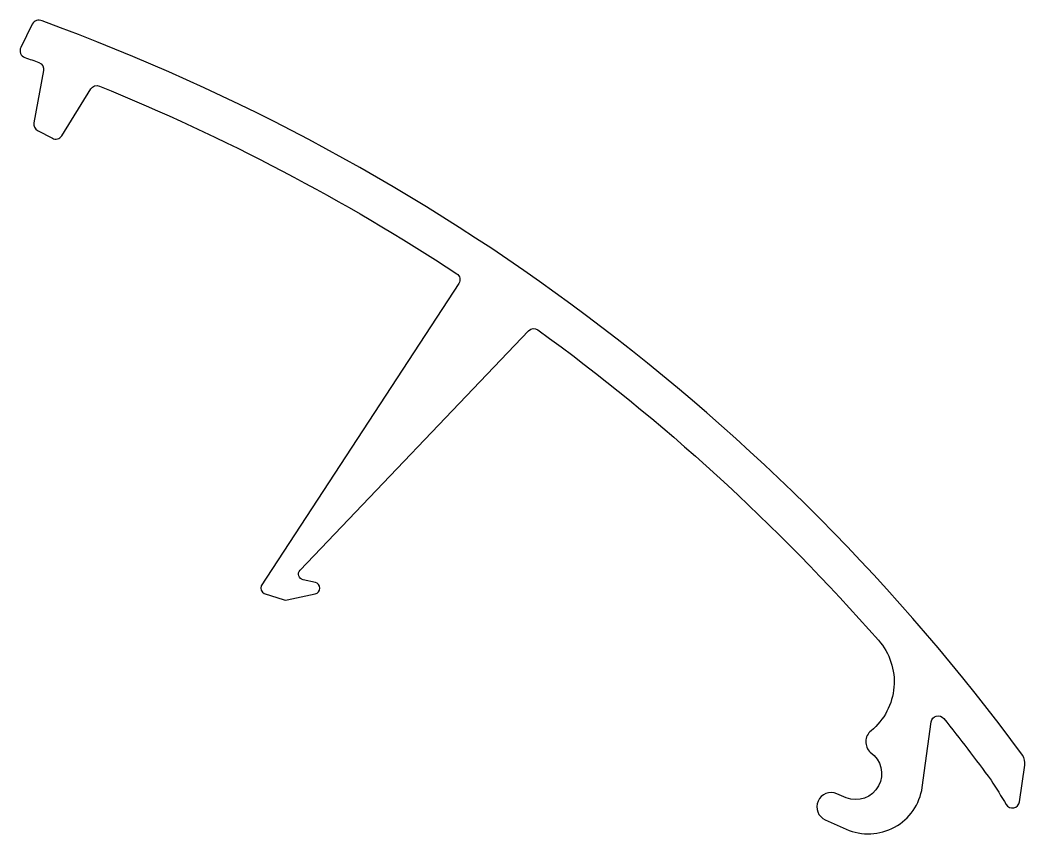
# Model space of a CAD drawing. Extents: x 646.6 to 681.7, y 536.2 to 564.5.
import ezdxf

# ---------------------------------------------------------------- set-up
doc = ezdxf.new("R2010")
doc.units = 0
doc.layers.get('0').update_dxf_attribs({"linetype": 'CONTINUOUS'})

msp = doc.modelspace()

# ---------------------------------------------------------------- linework, layer by layer
at = {"color": 0}
msp.add_lwpolyline([(674.705, 536.674), (675.436, 536.35, 0.495039), (678.083, 537.806), (678.39, 540.088, -0.661121), (678.833, 540.21, -0.009346), (680.478, 538.059, -0.007452), (681.007, 537.211, 0.704502), (681.469, 537.304), (681.654, 538.582, 0.183916), (681.576, 538.929, 0.147647), (647.413, 564.517, 0.421506), (647.073, 564.405), (646.674, 563.59, 0.44611), (646.813, 563.245, -0.001814), (647.307, 563.064, -0.364603), (647.466, 562.785), (647.13, 560.967, 0.328031), (647.259, 560.7), (647.773, 560.429, 0.394519), (648.103, 560.518), (649.108, 562.145, -0.366076), (649.415, 562.245, -0.048625), (661.861, 555.709, -0.413589), (661.933, 555.363), (655.052, 544.829, 0.413863), (655.154, 544.565), (655.848, 544.346, 0.131045), (655.951, 544.341), (656.935, 544.556, 0.803572), (656.936, 544.947), (656.506, 545.042, -0.583594), (656.404, 545.375), (664.365, 553.723, -0.375658), (664.693, 553.753, -0.055579), (676.557, 542.935, -0.424364), (676.297, 539.781, 0.451975), (676.271, 539.031, -0.899112), (675.428, 537.447), (675.11, 537.588, 1)], format="xyb", close=True, dxfattribs=at)

doc.saveas('drawing.dxf')
